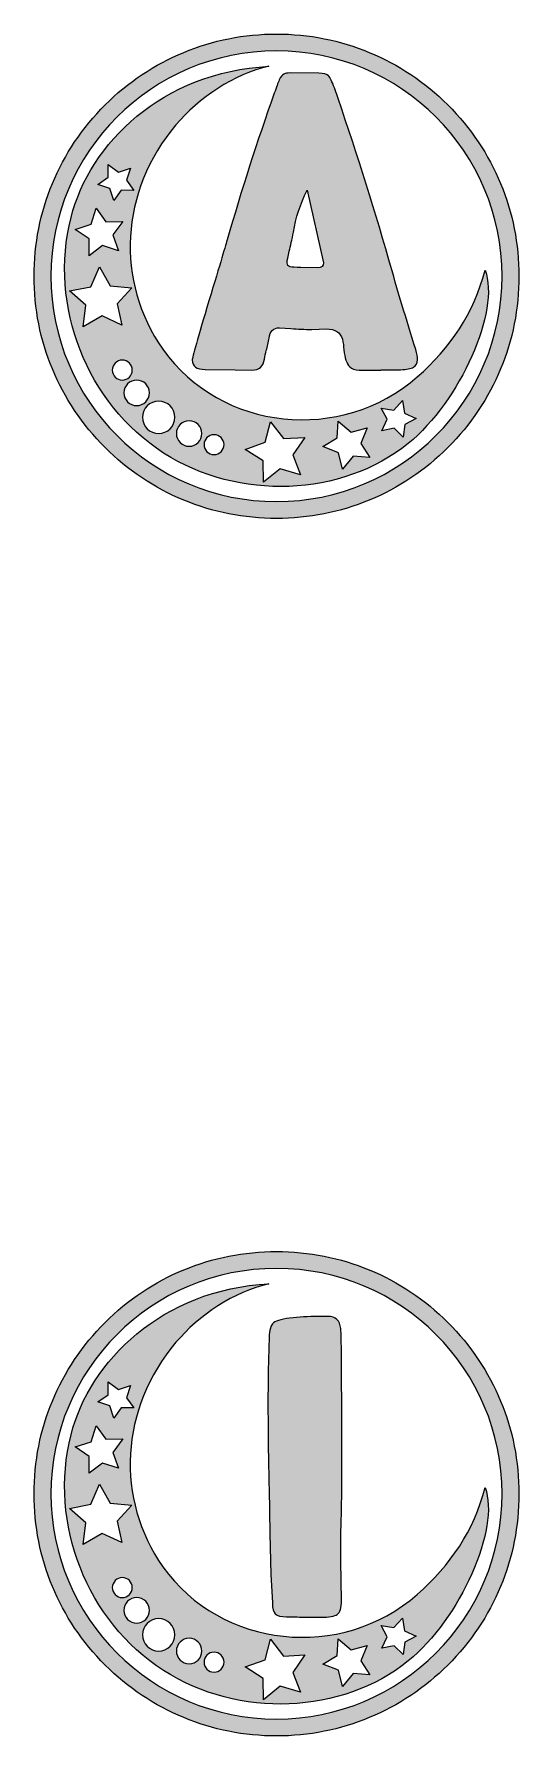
# Model space of a CAD drawing. Header units: inches. Extents: x 0.5 to 37.5, y -17.5 to -0.5.
# Drawn here: x 0.51 to 2.49, y -7.49 to -0.51 of the extents above; entities that cross this region are included whole.
import ezdxf

# ---------------------------------------------------------------- set-up
doc = ezdxf.new("R2010")
doc.units = ezdxf.units.IN
doc.header["$MEASUREMENT"] = 0
doc.layers.add('Layer 1', color=7, linetype='Continuous')

# ---------------------------------------------------------------- blocks, each defined once
blk = doc.blocks.new('block 37')
at = {"layer": 'Layer 1', "true_color": 0xdaaa6d}
h = blk.add_hatch(color=43, dxfattribs=at)
h.dxf.hatch_style = 2
edge = h.paths.add_edge_path()
edge.add_spline(control_points=[(2.2033, -5.7966), (2.0155, -5.6088), (1.7657, -5.5053), (1.5, -5.5053), (1.2343, -5.5053), (0.9845, -5.6088), (0.7966, -5.7966), (0.6088, -5.9845), (0.5053, -6.2343), (0.5053, -6.5), (0.5053, -6.7657), (0.6088, -7.0155), (0.7966, -7.2033), (0.9845, -7.3912), (1.2343, -7.4947), (1.5, -7.4947), (1.7657, -7.4947), (2.0155, -7.3912), (2.2033, -7.2033), (2.3912, -7.0155), (2.4947, -6.7657), (2.4947, -6.5), (2.4947, -6.2343), (2.3912, -5.9845), (2.2033, -5.7966)], knot_values=[0, 0, 0, 0, 1, 1, 1, 2, 2, 2, 3, 3, 3, 4, 4, 4, 5, 5, 5, 6, 6, 6, 7, 7, 7, 8, 8, 8, 8], degree=3, periodic=1)
edge = h.paths.add_edge_path()
edge.add_spline(control_points=[(1.5, -7.4254), (0.9889, -7.4254), (0.5746, -7.0111), (0.5746, -6.5), (0.5746, -5.9889), (0.9889, -5.5746), (1.5, -5.5746), (2.0111, -5.5746), (2.4254, -5.9889), (2.4254, -6.5), (2.4254, -7.0111), (2.0111, -7.4254), (1.5, -7.4254)], knot_values=[0, 0, 0, 0, 1, 1, 1, 2, 2, 2, 3, 3, 3, 4, 4, 4, 4], degree=3, periodic=1)
h = blk.add_hatch(color=43, dxfattribs=at)
h.dxf.hatch_style = 2
edge = h.paths.add_edge_path()
edge.add_spline(control_points=[(2.3557, -6.4749), (2.3103, -6.6525), (2.2129, -6.7943), (2.0777, -6.9133), (1.7665, -7.1872), (1.2717, -7.136), (1.034, -6.7998), (0.8381, -6.5227), (0.8574, -6.1491), (1.0875, -5.878), (1.1803, -5.7687), (1.3257, -5.6687), (1.4691, -5.6378), (1.0299, -5.6613), (0.7339, -5.9545), (0.6569, -6.2583), (0.5648, -6.6213), (0.7211, -7.0226), (1.037, -7.2261), (1.3434, -7.4233), (1.7691, -7.4066), (2.0403, -7.1867), (2.2528, -7.0144), (2.4189, -6.6419), (2.3557, -6.4749)], knot_values=[0, 0, 0, 0, 1, 1, 1, 2, 2, 2, 3, 3, 3, 4, 4, 4, 5, 5, 5, 6, 6, 6, 7, 7, 7, 8, 8, 8, 8], degree=3, periodic=1)
h.paths.add_polyline_path([(0.8097, -6.0408), (0.8514, -6.0725), (0.9011, -6.0561), (0.8839, -6.1055), (0.9148, -6.1477), (0.8625, -6.1466), (0.8319, -6.1891), (0.8168, -6.139), (0.7669, -6.123), (0.8099, -6.0931)])
h.paths.add_polyline_path([(0.7399, -6.2867), (0.7596, -6.2207), (0.8, -6.2765), (0.8689, -6.2748), (0.8283, -6.3305), (0.8511, -6.3955), (0.7856, -6.374), (0.7309, -6.4158), (0.731, -6.347), (0.6744, -6.3078)])
h.paths.add_polyline_path([(0.7073, -6.7082), (0.718, -6.6194), (0.6509, -6.5602), (0.7387, -6.543), (0.7742, -6.4609), (0.8177, -6.5391), (0.9067, -6.5475), (0.8459, -6.613), (0.8654, -6.7003), (0.7842, -6.6627)])
edge = h.paths.add_edge_path()
edge.add_spline(control_points=[(0.8263, -6.8854), (0.8263, -6.8628), (0.8447, -6.8444), (0.8673, -6.8444), (0.89, -6.8444), (0.9083, -6.8628), (0.9083, -6.8854), (0.9083, -6.9081), (0.89, -6.9264), (0.8673, -6.9264), (0.8447, -6.9264), (0.8263, -6.9081), (0.8263, -6.8854)], knot_values=[0, 0, 0, 0, 1, 1, 1, 2, 2, 2, 3, 3, 3, 4, 4, 4, 4], degree=3, periodic=1)
edge = h.paths.add_edge_path()
edge.add_spline(control_points=[(0.874, -6.9788), (0.874, -6.9499), (0.8974, -6.9264), (0.9263, -6.9264), (0.9553, -6.9264), (0.9787, -6.9499), (0.9787, -6.9788), (0.9787, -7.0077), (0.9553, -7.0312), (0.9263, -7.0312), (0.8974, -7.0312), (0.874, -7.0077), (0.874, -6.9788)], knot_values=[0, 0, 0, 0, 1, 1, 1, 2, 2, 2, 3, 3, 3, 4, 4, 4, 4], degree=3, periodic=1)
edge = h.paths.add_edge_path()
edge.add_spline(control_points=[(1.0165, -7.1459), (0.9797, -7.1459), (0.9499, -7.116), (0.9499, -7.0793), (0.9499, -7.0425), (0.9797, -7.0127), (1.0165, -7.0127), (1.0533, -7.0127), (1.0831, -7.0425), (1.0831, -7.0793), (1.0831, -7.116), (1.0533, -7.1459), (1.0165, -7.1459)], knot_values=[0, 0, 0, 0, 1, 1, 1, 2, 2, 2, 3, 3, 3, 4, 4, 4, 4], degree=3, periodic=1)
edge = h.paths.add_edge_path()
edge.add_spline(control_points=[(1.1416, -7.1982), (1.1126, -7.1982), (1.0892, -7.1748), (1.0892, -7.1459), (1.0892, -7.1169), (1.1126, -7.0935), (1.1416, -7.0935), (1.1705, -7.0935), (1.1939, -7.1169), (1.1939, -7.1459), (1.1939, -7.1748), (1.1705, -7.1982), (1.1416, -7.1982)], knot_values=[0, 0, 0, 0, 1, 1, 1, 2, 2, 2, 3, 3, 3, 4, 4, 4, 4], degree=3, periodic=1)
edge = h.paths.add_edge_path()
edge.add_spline(control_points=[(1.2436, -7.2326), (1.2209, -7.2326), (1.2026, -7.2142), (1.2026, -7.1916), (1.2026, -7.1689), (1.2209, -7.1506), (1.2436, -7.1506), (1.2662, -7.1506), (1.2846, -7.1689), (1.2846, -7.1916), (1.2846, -7.2142), (1.2662, -7.2326), (1.2436, -7.2326)], knot_values=[0, 0, 0, 0, 1, 1, 1, 2, 2, 2, 3, 3, 3, 4, 4, 4, 4], degree=3, periodic=1)
h.paths.add_polyline_path([(1.5989, -7.3153), (1.515, -7.2908), (1.4473, -7.346), (1.4447, -7.2587), (1.3713, -7.2114), (1.4535, -7.1819), (1.4758, -7.0975), (1.5292, -7.1666), (1.6164, -7.1617), (1.5673, -7.2339)])
h.paths.add_polyline_path([(1.8141, -7.2385), (1.7704, -7.2917), (1.7547, -7.2247), (1.6906, -7.1996), (1.7495, -7.1639), (1.7536, -7.0952), (1.8057, -7.1403), (1.8723, -7.1229), (1.8456, -7.1863), (1.8827, -7.2443)])
h.paths.add_polyline_path([(2.0265, -7.1089), (2.0203, -7.1608), (1.9828, -7.1243), (1.9315, -7.1344), (1.9547, -7.0875), (1.9292, -7.0417), (1.981, -7.0493), (2.0166, -7.0109), (2.0254, -7.0625), (2.0729, -7.0845)])
at = {"layer": 'Layer 1', "lineweight": 0}
for points in [[(0.8097, -6.0408), (0.8514, -6.0725), (0.9011, -6.0561), (0.8839, -6.1055), (0.9148, -6.1477), (0.8625, -6.1466), (0.8319, -6.1891), (0.8168, -6.139), (0.7669, -6.123), (0.8099, -6.0931), (0.8097, -6.0408)], [(0.7399, -6.2867), (0.7596, -6.2207), (0.8, -6.2765), (0.8689, -6.2748), (0.8283, -6.3305), (0.8511, -6.3955), (0.7856, -6.374), (0.7309, -6.4158), (0.731, -6.347), (0.6744, -6.3078), (0.7399, -6.2867)], [(0.7073, -6.7082), (0.718, -6.6194), (0.6509, -6.5602), (0.7387, -6.543), (0.7742, -6.4609), (0.8177, -6.5391), (0.9067, -6.5475), (0.8459, -6.613), (0.8654, -6.7003), (0.7842, -6.6627), (0.7073, -6.7082)], [(2.0265, -7.1089), (2.0203, -7.1608), (1.9828, -7.1243), (1.9315, -7.1344), (1.9547, -7.0875), (1.9292, -7.0417), (1.981, -7.0493), (2.0166, -7.0109), (2.0254, -7.0625), (2.0729, -7.0845), (2.0265, -7.1089)], [(1.5989, -7.3153), (1.515, -7.2908), (1.4473, -7.346), (1.4447, -7.2587), (1.3713, -7.2114), (1.4535, -7.1819), (1.4758, -7.0975), (1.5292, -7.1666), (1.6164, -7.1617), (1.5673, -7.2339), (1.5989, -7.3153)], [(1.8141, -7.2385), (1.7704, -7.2917), (1.7547, -7.2247), (1.6906, -7.1996), (1.7495, -7.1639), (1.7536, -7.0952), (1.8057, -7.1403), (1.8723, -7.1229), (1.8456, -7.1863), (1.8827, -7.2443), (1.8141, -7.2385)]]:
    blk.add_lwpolyline(points, dxfattribs=at)
for points, knots in [([(2.2033, -5.7966), (2.0155, -5.6088), (1.7657, -5.5053), (1.5, -5.5053), (1.2343, -5.5053), (0.9845, -5.6088), (0.7966, -5.7966), (0.6088, -5.9845), (0.5053, -6.2343), (0.5053, -6.5), (0.5053, -6.7657), (0.6088, -7.0155), (0.7966, -7.2033), (0.9845, -7.3912), (1.2343, -7.4947), (1.5, -7.4947), (1.7657, -7.4947), (2.0155, -7.3912), (2.2033, -7.2033), (2.3912, -7.0155), (2.4947, -6.7657), (2.4947, -6.5), (2.4947, -6.2343), (2.3912, -5.9845), (2.2033, -5.7966)], [0, 0, 0, 0, 1, 1, 1, 2, 2, 2, 3, 3, 3, 4, 4, 4, 5, 5, 5, 6, 6, 6, 7, 7, 7, 8, 8, 8, 8]), ([(1.5, -7.4254), (0.9889, -7.4254), (0.5746, -7.0111), (0.5746, -6.5), (0.5746, -5.9889), (0.9889, -5.5746), (1.5, -5.5746), (2.0111, -5.5746), (2.4254, -5.9889), (2.4254, -6.5), (2.4254, -7.0111), (2.0111, -7.4254), (1.5, -7.4254)], [0, 0, 0, 0, 1, 1, 1, 2, 2, 2, 3, 3, 3, 4, 4, 4, 4]), ([(2.3557, -6.4749), (2.3103, -6.6525), (2.2129, -6.7943), (2.0777, -6.9133), (1.7665, -7.1872), (1.2717, -7.136), (1.034, -6.7998), (0.8381, -6.5227), (0.8574, -6.1491), (1.0875, -5.878), (1.1803, -5.7687), (1.3257, -5.6687), (1.4691, -5.6378), (1.0299, -5.6613), (0.7339, -5.9545), (0.6569, -6.2583), (0.5648, -6.6213), (0.7211, -7.0226), (1.037, -7.2261), (1.3434, -7.4233), (1.7691, -7.4066), (2.0403, -7.1867), (2.2528, -7.0144), (2.4189, -6.6419), (2.3557, -6.4749)], [0, 0, 0, 0, 1, 1, 1, 2, 2, 2, 3, 3, 3, 4, 4, 4, 5, 5, 5, 6, 6, 6, 7, 7, 7, 8, 8, 8, 8]), ([(0.8263, -6.8854), (0.8263, -6.8628), (0.8447, -6.8444), (0.8673, -6.8444), (0.89, -6.8444), (0.9083, -6.8628), (0.9083, -6.8854), (0.9083, -6.9081), (0.89, -6.9264), (0.8673, -6.9264), (0.8447, -6.9264), (0.8263, -6.9081), (0.8263, -6.8854)], [0, 0, 0, 0, 1, 1, 1, 2, 2, 2, 3, 3, 3, 4, 4, 4, 4]), ([(0.874, -6.9788), (0.874, -6.9499), (0.8974, -6.9264), (0.9263, -6.9264), (0.9553, -6.9264), (0.9787, -6.9499), (0.9787, -6.9788), (0.9787, -7.0077), (0.9553, -7.0312), (0.9263, -7.0312), (0.8974, -7.0312), (0.874, -7.0077), (0.874, -6.9788)], [0, 0, 0, 0, 1, 1, 1, 2, 2, 2, 3, 3, 3, 4, 4, 4, 4]), ([(1.0165, -7.1459), (0.9797, -7.1459), (0.9499, -7.116), (0.9499, -7.0793), (0.9499, -7.0425), (0.9797, -7.0127), (1.0165, -7.0127), (1.0533, -7.0127), (1.0831, -7.0425), (1.0831, -7.0793), (1.0831, -7.116), (1.0533, -7.1459), (1.0165, -7.1459)], [0, 0, 0, 0, 1, 1, 1, 2, 2, 2, 3, 3, 3, 4, 4, 4, 4]), ([(1.1416, -7.1982), (1.1126, -7.1982), (1.0892, -7.1748), (1.0892, -7.1459), (1.0892, -7.1169), (1.1126, -7.0935), (1.1416, -7.0935), (1.1705, -7.0935), (1.1939, -7.1169), (1.1939, -7.1459), (1.1939, -7.1748), (1.1705, -7.1982), (1.1416, -7.1982)], [0, 0, 0, 0, 1, 1, 1, 2, 2, 2, 3, 3, 3, 4, 4, 4, 4]), ([(1.2436, -7.2326), (1.2209, -7.2326), (1.2026, -7.2142), (1.2026, -7.1916), (1.2026, -7.1689), (1.2209, -7.1506), (1.2436, -7.1506), (1.2662, -7.1506), (1.2846, -7.1689), (1.2846, -7.1916), (1.2846, -7.2142), (1.2662, -7.2326), (1.2436, -7.2326)], [0, 0, 0, 0, 1, 1, 1, 2, 2, 2, 3, 3, 3, 4, 4, 4, 4])]:
    blk.add_open_spline(points, degree=3, knots=knots, dxfattribs=at)
blk = doc.blocks.new('block 36')
at = {"layer": 'Layer 1', "true_color": 0xdaaa6d}
h = blk.add_hatch(color=43, dxfattribs=at)
h.dxf.hatch_style = 2
edge = h.paths.add_edge_path()
edge.add_spline(control_points=[(1.6118, -7.0069), (1.5881, -7.0059), (1.5646, -7.0053), (1.5415, -7.0053), (1.5183, -7.0053), (1.5028, -7.0015), (1.4951, -6.9937), (1.4874, -6.986), (1.4835, -6.9708), (1.4835, -6.9481), (1.4835, -6.9481), (1.4773, -6.8322), (1.4773, -6.8322), (1.4773, -6.8322), (1.4727, -6.6637), (1.4727, -6.6637), (1.4727, -6.6637), (1.4696, -6.4798), (1.4696, -6.4798), (1.4665, -6.3603), (1.465, -6.2408), (1.465, -6.1212), (1.465, -6.0378), (1.4665, -5.9548), (1.4696, -5.8724), (1.4696, -5.8363), (1.4742, -5.8129), (1.4835, -5.802), (1.4928, -5.7912), (1.5162, -5.7835), (1.5538, -5.7789), (1.5914, -5.7742), (1.6303, -5.7719), (1.6705, -5.7719), (1.6705, -5.7719), (1.7107, -5.7719), (1.7107, -5.7719), (1.7426, -5.7719), (1.7602, -5.7884), (1.7633, -5.8214), (1.7633, -5.8214), (1.7648, -5.8492), (1.7648, -5.8492), (1.7669, -5.8677), (1.7679, -6.0738), (1.7679, -6.4674), (1.7679, -6.4674), (1.7664, -6.5849), (1.7664, -6.5849), (1.7643, -6.6447), (1.7633, -6.7086), (1.7633, -6.7766), (1.7633, -6.7766), (1.7664, -6.9389), (1.7664, -6.9389), (1.7664, -6.9688), (1.7607, -6.9875), (1.7494, -6.9953), (1.738, -7.003), (1.7154, -7.0069), (1.6814, -7.0069), (1.6814, -7.0069), (1.6118, -7.0069), (1.6118, -7.0069)], knot_values=[0, 0, 0, 0, 1, 1, 1, 2, 2, 2, 3, 3, 3, 4, 4, 4, 5, 5, 5, 6, 6, 6, 7, 7, 7, 8, 8, 8, 9, 9, 9, 10, 10, 10, 11, 11, 11, 12, 12, 12, 13, 13, 13, 14, 14, 14, 15, 15, 15, 16, 16, 16, 17, 17, 17, 18, 18, 18, 19, 19, 19, 20, 20, 20, 21, 21, 21, 21], degree=3, periodic=1)
at = {"layer": 'Layer 1', "lineweight": 0}
blk.add_open_spline([(1.6118, -7.0069), (1.5881, -7.0059), (1.5646, -7.0053), (1.5415, -7.0053), (1.5183, -7.0053), (1.5028, -7.0015), (1.4951, -6.9937), (1.4874, -6.986), (1.4835, -6.9708), (1.4835, -6.9481), (1.4835, -6.9481), (1.4773, -6.8322), (1.4773, -6.8322), (1.4773, -6.8322), (1.4727, -6.6637), (1.4727, -6.6637), (1.4727, -6.6637), (1.4696, -6.4798), (1.4696, -6.4798), (1.4665, -6.3603), (1.465, -6.2408), (1.465, -6.1212), (1.465, -6.0378), (1.4665, -5.9548), (1.4696, -5.8724), (1.4696, -5.8363), (1.4742, -5.8129), (1.4835, -5.802), (1.4928, -5.7912), (1.5162, -5.7835), (1.5538, -5.7789), (1.5914, -5.7742), (1.6303, -5.7719), (1.6705, -5.7719), (1.6705, -5.7719), (1.7107, -5.7719), (1.7107, -5.7719), (1.7426, -5.7719), (1.7602, -5.7884), (1.7633, -5.8214), (1.7633, -5.8214), (1.7648, -5.8492), (1.7648, -5.8492), (1.7669, -5.8677), (1.7679, -6.0738), (1.7679, -6.4674), (1.7679, -6.4674), (1.7664, -6.5849), (1.7664, -6.5849), (1.7643, -6.6447), (1.7633, -6.7086), (1.7633, -6.7766), (1.7633, -6.7766), (1.7664, -6.9389), (1.7664, -6.9389), (1.7664, -6.9688), (1.7607, -6.9875), (1.7494, -6.9953), (1.738, -7.003), (1.7154, -7.0069), (1.6814, -7.0069), (1.6814, -7.0069), (1.6118, -7.0069), (1.6118, -7.0069)], degree=3, knots=[0, 0, 0, 0, 1, 1, 1, 2, 2, 2, 3, 3, 3, 4, 4, 4, 5, 5, 5, 6, 6, 6, 7, 7, 7, 8, 8, 8, 9, 9, 9, 10, 10, 10, 11, 11, 11, 12, 12, 12, 13, 13, 13, 14, 14, 14, 15, 15, 15, 16, 16, 16, 17, 17, 17, 18, 18, 18, 19, 19, 19, 20, 20, 20, 21, 21, 21, 21], dxfattribs=at)
at = {"layer": 'Layer 1'}
blk.add_blockref('block 37', (0, 0), dxfattribs=at)
blk = doc.blocks.new('block 53')
at = {"layer": 'Layer 1', "true_color": 0xdaaa6d}
h = blk.add_hatch(color=43, dxfattribs=at)
h.dxf.hatch_style = 2
edge = h.paths.add_edge_path()
edge.add_spline(control_points=[(2.2033, -0.7966), (2.0155, -0.6088), (1.7657, -0.5053), (1.5, -0.5053), (1.2343, -0.5053), (0.9845, -0.6088), (0.7966, -0.7966), (0.6088, -0.9845), (0.5053, -1.2343), (0.5053, -1.5), (0.5053, -1.7657), (0.6088, -2.0155), (0.7966, -2.2033), (0.9845, -2.3912), (1.2343, -2.4947), (1.5, -2.4947), (1.7657, -2.4947), (2.0155, -2.3912), (2.2033, -2.2033), (2.3912, -2.0155), (2.4947, -1.7657), (2.4947, -1.5), (2.4947, -1.2343), (2.3912, -0.9845), (2.2033, -0.7966)], knot_values=[0, 0, 0, 0, 1, 1, 1, 2, 2, 2, 3, 3, 3, 4, 4, 4, 5, 5, 5, 6, 6, 6, 7, 7, 7, 8, 8, 8, 8], degree=3, periodic=1)
edge = h.paths.add_edge_path()
edge.add_spline(control_points=[(1.5, -2.4254), (0.9889, -2.4254), (0.5746, -2.0111), (0.5746, -1.5), (0.5746, -0.9889), (0.9889, -0.5746), (1.5, -0.5746), (2.0111, -0.5746), (2.4254, -0.9889), (2.4254, -1.5), (2.4254, -2.0111), (2.0111, -2.4254), (1.5, -2.4254)], knot_values=[0, 0, 0, 0, 1, 1, 1, 2, 2, 2, 3, 3, 3, 4, 4, 4, 4], degree=3, periodic=1)
h = blk.add_hatch(color=43, dxfattribs=at)
h.dxf.hatch_style = 2
edge = h.paths.add_edge_path()
edge.add_spline(control_points=[(2.3557, -1.4749), (2.3103, -1.6525), (2.2129, -1.7943), (2.0777, -1.9133), (1.7665, -2.1872), (1.2717, -2.136), (1.034, -1.7998), (0.8381, -1.5227), (0.8574, -1.1491), (1.0875, -0.878), (1.1803, -0.7687), (1.3257, -0.6687), (1.4691, -0.6378), (1.0299, -0.6613), (0.7339, -0.9545), (0.6569, -1.2583), (0.5648, -1.6213), (0.7211, -2.0226), (1.037, -2.2261), (1.3434, -2.4233), (1.7691, -2.4066), (2.0403, -2.1867), (2.2528, -2.0144), (2.4189, -1.6419), (2.3557, -1.4749)], knot_values=[0, 0, 0, 0, 1, 1, 1, 2, 2, 2, 3, 3, 3, 4, 4, 4, 5, 5, 5, 6, 6, 6, 7, 7, 7, 8, 8, 8, 8], degree=3, periodic=1)
h.paths.add_polyline_path([(0.8097, -1.0408), (0.8514, -1.0725), (0.9011, -1.0561), (0.8839, -1.1055), (0.9148, -1.1477), (0.8625, -1.1466), (0.8319, -1.1891), (0.8168, -1.139), (0.7669, -1.123), (0.8099, -1.0931)])
h.paths.add_polyline_path([(0.7399, -1.2867), (0.7596, -1.2207), (0.8, -1.2765), (0.8689, -1.2748), (0.8283, -1.3305), (0.8511, -1.3955), (0.7856, -1.374), (0.7309, -1.4158), (0.731, -1.347), (0.6744, -1.3078)])
h.paths.add_polyline_path([(0.7073, -1.7082), (0.718, -1.6194), (0.6509, -1.5602), (0.7387, -1.543), (0.7742, -1.4609), (0.8177, -1.5391), (0.9067, -1.5475), (0.8459, -1.613), (0.8654, -1.7003), (0.7842, -1.6627)])
edge = h.paths.add_edge_path()
edge.add_spline(control_points=[(0.8263, -1.8854), (0.8263, -1.8628), (0.8447, -1.8444), (0.8673, -1.8444), (0.89, -1.8444), (0.9083, -1.8628), (0.9083, -1.8854), (0.9083, -1.9081), (0.89, -1.9264), (0.8673, -1.9264), (0.8447, -1.9264), (0.8263, -1.9081), (0.8263, -1.8854)], knot_values=[0, 0, 0, 0, 1, 1, 1, 2, 2, 2, 3, 3, 3, 4, 4, 4, 4], degree=3, periodic=1)
edge = h.paths.add_edge_path()
edge.add_spline(control_points=[(0.874, -1.9788), (0.874, -1.9499), (0.8974, -1.9264), (0.9263, -1.9264), (0.9553, -1.9264), (0.9787, -1.9499), (0.9787, -1.9788), (0.9787, -2.0077), (0.9553, -2.0312), (0.9263, -2.0312), (0.8974, -2.0312), (0.874, -2.0077), (0.874, -1.9788)], knot_values=[0, 0, 0, 0, 1, 1, 1, 2, 2, 2, 3, 3, 3, 4, 4, 4, 4], degree=3, periodic=1)
edge = h.paths.add_edge_path()
edge.add_spline(control_points=[(1.0165, -2.1459), (0.9797, -2.1459), (0.9499, -2.116), (0.9499, -2.0793), (0.9499, -2.0425), (0.9797, -2.0127), (1.0165, -2.0127), (1.0533, -2.0127), (1.0831, -2.0425), (1.0831, -2.0793), (1.0831, -2.116), (1.0533, -2.1459), (1.0165, -2.1459)], knot_values=[0, 0, 0, 0, 1, 1, 1, 2, 2, 2, 3, 3, 3, 4, 4, 4, 4], degree=3, periodic=1)
edge = h.paths.add_edge_path()
edge.add_spline(control_points=[(1.1416, -2.1982), (1.1126, -2.1982), (1.0892, -2.1748), (1.0892, -2.1459), (1.0892, -2.1169), (1.1126, -2.0935), (1.1416, -2.0935), (1.1705, -2.0935), (1.1939, -2.1169), (1.1939, -2.1459), (1.1939, -2.1748), (1.1705, -2.1982), (1.1416, -2.1982)], knot_values=[0, 0, 0, 0, 1, 1, 1, 2, 2, 2, 3, 3, 3, 4, 4, 4, 4], degree=3, periodic=1)
edge = h.paths.add_edge_path()
edge.add_spline(control_points=[(1.2436, -2.2326), (1.2209, -2.2326), (1.2026, -2.2142), (1.2026, -2.1916), (1.2026, -2.1689), (1.2209, -2.1506), (1.2436, -2.1506), (1.2662, -2.1506), (1.2846, -2.1689), (1.2846, -2.1916), (1.2846, -2.2142), (1.2662, -2.2326), (1.2436, -2.2326)], knot_values=[0, 0, 0, 0, 1, 1, 1, 2, 2, 2, 3, 3, 3, 4, 4, 4, 4], degree=3, periodic=1)
h.paths.add_polyline_path([(1.5989, -2.3153), (1.515, -2.2908), (1.4473, -2.346), (1.4447, -2.2587), (1.3713, -2.2114), (1.4535, -2.1819), (1.4758, -2.0975), (1.5292, -2.1666), (1.6164, -2.1617), (1.5673, -2.2339)])
h.paths.add_polyline_path([(1.8141, -2.2385), (1.7704, -2.2917), (1.7547, -2.2247), (1.6906, -2.1996), (1.7495, -2.1639), (1.7536, -2.0952), (1.8057, -2.1403), (1.8723, -2.1229), (1.8456, -2.1863), (1.8827, -2.2443)])
h.paths.add_polyline_path([(2.0265, -2.1089), (2.0203, -2.1608), (1.9828, -2.1243), (1.9315, -2.1344), (1.9547, -2.0875), (1.9292, -2.0417), (1.981, -2.0493), (2.0166, -2.0109), (2.0254, -2.0625), (2.0729, -2.0845)])
at = {"layer": 'Layer 1', "lineweight": 0}
for points in [[(0.8097, -1.0408), (0.8514, -1.0725), (0.9011, -1.0561), (0.8839, -1.1055), (0.9148, -1.1477), (0.8625, -1.1466), (0.8319, -1.1891), (0.8168, -1.139), (0.7669, -1.123), (0.8099, -1.0931), (0.8097, -1.0408)], [(0.7399, -1.2867), (0.7596, -1.2207), (0.8, -1.2765), (0.8689, -1.2748), (0.8283, -1.3305), (0.8511, -1.3955), (0.7856, -1.374), (0.7309, -1.4158), (0.731, -1.347), (0.6744, -1.3078), (0.7399, -1.2867)], [(0.7073, -1.7082), (0.718, -1.6194), (0.6509, -1.5602), (0.7387, -1.543), (0.7742, -1.4609), (0.8177, -1.5391), (0.9067, -1.5475), (0.8459, -1.613), (0.8654, -1.7003), (0.7842, -1.6627), (0.7073, -1.7082)], [(2.0265, -2.1089), (2.0203, -2.1608), (1.9828, -2.1243), (1.9315, -2.1344), (1.9547, -2.0875), (1.9292, -2.0417), (1.981, -2.0493), (2.0166, -2.0109), (2.0254, -2.0625), (2.0729, -2.0845), (2.0265, -2.1089)], [(1.8141, -2.2385), (1.7704, -2.2917), (1.7547, -2.2247), (1.6906, -2.1996), (1.7495, -2.1639), (1.7536, -2.0952), (1.8057, -2.1403), (1.8723, -2.1229), (1.8456, -2.1863), (1.8827, -2.2443), (1.8141, -2.2385)], [(1.5989, -2.3153), (1.515, -2.2908), (1.4473, -2.346), (1.4447, -2.2587), (1.3713, -2.2114), (1.4535, -2.1819), (1.4758, -2.0975), (1.5292, -2.1666), (1.6164, -2.1617), (1.5673, -2.2339), (1.5989, -2.3153)]]:
    blk.add_lwpolyline(points, dxfattribs=at)
for points, knots in [([(2.2033, -0.7966), (2.0155, -0.6088), (1.7657, -0.5053), (1.5, -0.5053), (1.2343, -0.5053), (0.9845, -0.6088), (0.7966, -0.7966), (0.6088, -0.9845), (0.5053, -1.2343), (0.5053, -1.5), (0.5053, -1.7657), (0.6088, -2.0155), (0.7966, -2.2033), (0.9845, -2.3912), (1.2343, -2.4947), (1.5, -2.4947), (1.7657, -2.4947), (2.0155, -2.3912), (2.2033, -2.2033), (2.3912, -2.0155), (2.4947, -1.7657), (2.4947, -1.5), (2.4947, -1.2343), (2.3912, -0.9845), (2.2033, -0.7966)], [0, 0, 0, 0, 1, 1, 1, 2, 2, 2, 3, 3, 3, 4, 4, 4, 5, 5, 5, 6, 6, 6, 7, 7, 7, 8, 8, 8, 8]), ([(1.5, -2.4254), (0.9889, -2.4254), (0.5746, -2.0111), (0.5746, -1.5), (0.5746, -0.9889), (0.9889, -0.5746), (1.5, -0.5746), (2.0111, -0.5746), (2.4254, -0.9889), (2.4254, -1.5), (2.4254, -2.0111), (2.0111, -2.4254), (1.5, -2.4254)], [0, 0, 0, 0, 1, 1, 1, 2, 2, 2, 3, 3, 3, 4, 4, 4, 4]), ([(2.3557, -1.4749), (2.3103, -1.6525), (2.2129, -1.7943), (2.0777, -1.9133), (1.7665, -2.1872), (1.2717, -2.136), (1.034, -1.7998), (0.8381, -1.5227), (0.8574, -1.1491), (1.0875, -0.878), (1.1803, -0.7687), (1.3257, -0.6687), (1.4691, -0.6378), (1.0299, -0.6613), (0.7339, -0.9545), (0.6569, -1.2583), (0.5648, -1.6213), (0.7211, -2.0226), (1.037, -2.2261), (1.3434, -2.4233), (1.7691, -2.4066), (2.0403, -2.1867), (2.2528, -2.0144), (2.4189, -1.6419), (2.3557, -1.4749)], [0, 0, 0, 0, 1, 1, 1, 2, 2, 2, 3, 3, 3, 4, 4, 4, 5, 5, 5, 6, 6, 6, 7, 7, 7, 8, 8, 8, 8]), ([(0.8263, -1.8854), (0.8263, -1.8628), (0.8447, -1.8444), (0.8673, -1.8444), (0.89, -1.8444), (0.9083, -1.8628), (0.9083, -1.8854), (0.9083, -1.9081), (0.89, -1.9264), (0.8673, -1.9264), (0.8447, -1.9264), (0.8263, -1.9081), (0.8263, -1.8854)], [0, 0, 0, 0, 1, 1, 1, 2, 2, 2, 3, 3, 3, 4, 4, 4, 4]), ([(0.874, -1.9788), (0.874, -1.9499), (0.8974, -1.9264), (0.9263, -1.9264), (0.9553, -1.9264), (0.9787, -1.9499), (0.9787, -1.9788), (0.9787, -2.0077), (0.9553, -2.0312), (0.9263, -2.0312), (0.8974, -2.0312), (0.874, -2.0077), (0.874, -1.9788)], [0, 0, 0, 0, 1, 1, 1, 2, 2, 2, 3, 3, 3, 4, 4, 4, 4]), ([(1.0165, -2.1459), (0.9797, -2.1459), (0.9499, -2.116), (0.9499, -2.0793), (0.9499, -2.0425), (0.9797, -2.0127), (1.0165, -2.0127), (1.0533, -2.0127), (1.0831, -2.0425), (1.0831, -2.0793), (1.0831, -2.116), (1.0533, -2.1459), (1.0165, -2.1459)], [0, 0, 0, 0, 1, 1, 1, 2, 2, 2, 3, 3, 3, 4, 4, 4, 4]), ([(1.1416, -2.1982), (1.1126, -2.1982), (1.0892, -2.1748), (1.0892, -2.1459), (1.0892, -2.1169), (1.1126, -2.0935), (1.1416, -2.0935), (1.1705, -2.0935), (1.1939, -2.1169), (1.1939, -2.1459), (1.1939, -2.1748), (1.1705, -2.1982), (1.1416, -2.1982)], [0, 0, 0, 0, 1, 1, 1, 2, 2, 2, 3, 3, 3, 4, 4, 4, 4]), ([(1.2436, -2.2326), (1.2209, -2.2326), (1.2026, -2.2142), (1.2026, -2.1916), (1.2026, -2.1689), (1.2209, -2.1506), (1.2436, -2.1506), (1.2662, -2.1506), (1.2846, -2.1689), (1.2846, -2.1916), (1.2846, -2.2142), (1.2662, -2.2326), (1.2436, -2.2326)], [0, 0, 0, 0, 1, 1, 1, 2, 2, 2, 3, 3, 3, 4, 4, 4, 4])]:
    blk.add_open_spline(points, degree=3, knots=knots, dxfattribs=at)
blk = doc.blocks.new('block 52')
at = {"layer": 'Layer 1', "true_color": 0xdaaa6d}
h = blk.add_hatch(color=43, dxfattribs=at)
h.dxf.hatch_style = 2
edge = h.paths.add_edge_path()
edge.add_spline(control_points=[(1.8385, -1.8854), (1.8213, -1.8854), (1.8087, -1.8809), (1.8007, -1.8718), (1.7876, -1.8587), (1.7796, -1.8356), (1.7765, -1.8023), (1.7755, -1.7872), (1.7735, -1.7726), (1.7705, -1.7585), (1.7624, -1.7303), (1.7408, -1.7162), (1.7055, -1.7162), (1.7055, -1.7162), (1.6451, -1.7193), (1.6451, -1.7193), (1.6159, -1.7183), (1.5872, -1.7168), (1.559, -1.7147), (1.559, -1.7147), (1.5122, -1.7117), (1.5122, -1.7117), (1.487, -1.7117), (1.4729, -1.7258), (1.4699, -1.754), (1.4669, -1.7711), (1.4629, -1.7882), (1.4578, -1.8053), (1.4548, -1.8164), (1.4523, -1.828), (1.4503, -1.8401), (1.4462, -1.8703), (1.4291, -1.8854), (1.3989, -1.8854), (1.3989, -1.8854), (1.331, -1.8839), (1.331, -1.8839), (1.331, -1.8839), (1.2071, -1.8824), (1.2071, -1.8824), (1.1719, -1.8824), (1.1542, -1.8698), (1.1542, -1.8446), (1.1542, -1.8346), (1.1771, -1.7532), (1.223, -1.6007), (1.2688, -1.4481), (1.2937, -1.3648), (1.2977, -1.3507), (1.3561, -1.1473), (1.4206, -0.9464), (1.4911, -0.748), (1.4991, -0.7239), (1.5059, -0.7058), (1.5115, -0.6937), (1.517, -0.6816), (1.523, -0.6738), (1.5296, -0.6703), (1.5361, -0.6667), (1.5449, -0.665), (1.556, -0.665), (1.556, -0.665), (1.6738, -0.6665), (1.6738, -0.6665), (1.694, -0.6665), (1.7073, -0.67), (1.7139, -0.6771), (1.7204, -0.6841), (1.7282, -0.7007), (1.7373, -0.7269), (1.8188, -0.9595), (1.8933, -1.1946), (1.9608, -1.4323), (1.996, -1.5551), (2.0328, -1.678), (2.0711, -1.8008), (2.0761, -1.818), (2.0786, -1.832), (2.0786, -1.8431), (2.0786, -1.8572), (2.0731, -1.8673), (2.062, -1.8733), (2.0509, -1.8794), (2.0333, -1.8829), (2.0091, -1.8839), (2.0091, -1.8839), (1.9276, -1.8839), (1.9276, -1.8839), (1.9276, -1.8839), (1.9276, -1.8854), (1.9276, -1.8854), (1.9276, -1.8854), (1.8385, -1.8854), (1.8385, -1.8854)], knot_values=[0, 0, 0, 0, 1, 1, 1, 2, 2, 2, 3, 3, 3, 4, 4, 4, 5, 5, 5, 6, 6, 6, 7, 7, 7, 8, 8, 8, 9, 9, 9, 10, 10, 10, 11, 11, 11, 12, 12, 12, 13, 13, 13, 14, 14, 14, 15, 15, 15, 16, 16, 16, 17, 17, 17, 18, 18, 18, 19, 19, 19, 20, 20, 20, 21, 21, 21, 22, 22, 22, 23, 23, 23, 24, 24, 24, 25, 25, 25, 26, 26, 26, 27, 27, 27, 28, 28, 28, 29, 29, 29, 30, 30, 30, 31, 31, 31, 31], degree=3, periodic=1)
edge = h.paths.add_edge_path()
edge.add_spline(control_points=[(1.6935, -1.4444), (1.6935, -1.4444), (1.6255, -1.1468), (1.6255, -1.1468), (1.5973, -1.2032), (1.5787, -1.2606), (1.5696, -1.319), (1.5636, -1.3502), (1.5578, -1.3764), (1.5522, -1.3975), (1.5467, -1.4187), (1.5439, -1.4343), (1.5439, -1.4444), (1.5439, -1.4534), (1.5479, -1.459), (1.556, -1.461), (1.5641, -1.463), (1.5787, -1.464), (1.5998, -1.464), (1.5998, -1.464), (1.6678, -1.4655), (1.6678, -1.4655), (1.6849, -1.4645), (1.6935, -1.4575), (1.6935, -1.4444)], knot_values=[0, 0, 0, 0, 1, 1, 1, 2, 2, 2, 3, 3, 3, 4, 4, 4, 5, 5, 5, 6, 6, 6, 7, 7, 7, 8, 8, 8, 8], degree=3, periodic=1)
at = {"layer": 'Layer 1', "lineweight": 0}
for points, knots in [([(1.8385, -1.8854), (1.8213, -1.8854), (1.8087, -1.8809), (1.8007, -1.8718), (1.7876, -1.8587), (1.7796, -1.8356), (1.7765, -1.8023), (1.7755, -1.7872), (1.7735, -1.7726), (1.7705, -1.7585), (1.7624, -1.7303), (1.7408, -1.7162), (1.7055, -1.7162), (1.7055, -1.7162), (1.6451, -1.7193), (1.6451, -1.7193), (1.6159, -1.7183), (1.5872, -1.7168), (1.559, -1.7147), (1.559, -1.7147), (1.5122, -1.7117), (1.5122, -1.7117), (1.487, -1.7117), (1.4729, -1.7258), (1.4699, -1.754), (1.4669, -1.7711), (1.4629, -1.7882), (1.4578, -1.8053), (1.4548, -1.8164), (1.4523, -1.828), (1.4503, -1.8401), (1.4462, -1.8703), (1.4291, -1.8854), (1.3989, -1.8854), (1.3989, -1.8854), (1.331, -1.8839), (1.331, -1.8839), (1.331, -1.8839), (1.2071, -1.8824), (1.2071, -1.8824), (1.1719, -1.8824), (1.1542, -1.8698), (1.1542, -1.8446), (1.1542, -1.8346), (1.1771, -1.7532), (1.223, -1.6007), (1.2688, -1.4481), (1.2937, -1.3648), (1.2977, -1.3507), (1.3561, -1.1473), (1.4206, -0.9464), (1.4911, -0.748), (1.4991, -0.7239), (1.5059, -0.7058), (1.5115, -0.6937), (1.517, -0.6816), (1.523, -0.6738), (1.5296, -0.6703), (1.5361, -0.6667), (1.5449, -0.665), (1.556, -0.665), (1.556, -0.665), (1.6738, -0.6665), (1.6738, -0.6665), (1.694, -0.6665), (1.7073, -0.67), (1.7139, -0.6771), (1.7204, -0.6841), (1.7282, -0.7007), (1.7373, -0.7269), (1.8188, -0.9595), (1.8933, -1.1946), (1.9608, -1.4323), (1.996, -1.5551), (2.0328, -1.678), (2.0711, -1.8008), (2.0761, -1.818), (2.0786, -1.832), (2.0786, -1.8431), (2.0786, -1.8572), (2.0731, -1.8673), (2.062, -1.8733), (2.0509, -1.8794), (2.0333, -1.8829), (2.0091, -1.8839), (2.0091, -1.8839), (1.9276, -1.8839), (1.9276, -1.8839), (1.9276, -1.8839), (1.9276, -1.8854), (1.9276, -1.8854), (1.9276, -1.8854), (1.8385, -1.8854), (1.8385, -1.8854)], [0, 0, 0, 0, 1, 1, 1, 2, 2, 2, 3, 3, 3, 4, 4, 4, 5, 5, 5, 6, 6, 6, 7, 7, 7, 8, 8, 8, 9, 9, 9, 10, 10, 10, 11, 11, 11, 12, 12, 12, 13, 13, 13, 14, 14, 14, 15, 15, 15, 16, 16, 16, 17, 17, 17, 18, 18, 18, 19, 19, 19, 20, 20, 20, 21, 21, 21, 22, 22, 22, 23, 23, 23, 24, 24, 24, 25, 25, 25, 26, 26, 26, 27, 27, 27, 28, 28, 28, 29, 29, 29, 30, 30, 30, 31, 31, 31, 31]), ([(1.6935, -1.4444), (1.6935, -1.4444), (1.6255, -1.1468), (1.6255, -1.1468), (1.5973, -1.2032), (1.5787, -1.2606), (1.5696, -1.319), (1.5636, -1.3502), (1.5578, -1.3764), (1.5522, -1.3975), (1.5467, -1.4187), (1.5439, -1.4343), (1.5439, -1.4444), (1.5439, -1.4534), (1.5479, -1.459), (1.556, -1.461), (1.5641, -1.463), (1.5787, -1.464), (1.5998, -1.464), (1.5998, -1.464), (1.6678, -1.4655), (1.6678, -1.4655), (1.6849, -1.4645), (1.6935, -1.4575), (1.6935, -1.4444)], [0, 0, 0, 0, 1, 1, 1, 2, 2, 2, 3, 3, 3, 4, 4, 4, 5, 5, 5, 6, 6, 6, 7, 7, 7, 8, 8, 8, 8])]:
    blk.add_open_spline(points, degree=3, knots=knots, dxfattribs=at)
at = {"layer": 'Layer 1'}
blk.add_blockref('block 53', (0, 0), dxfattribs=at)

msp = doc.modelspace()

# ---------------------------------------------------------------- block references
at = {"layer": 'Layer 1'}
for name in ['block 52', 'block 36']:
    msp.add_blockref(name, (0, 0), dxfattribs=at)

doc.saveas('drawing.dxf')
